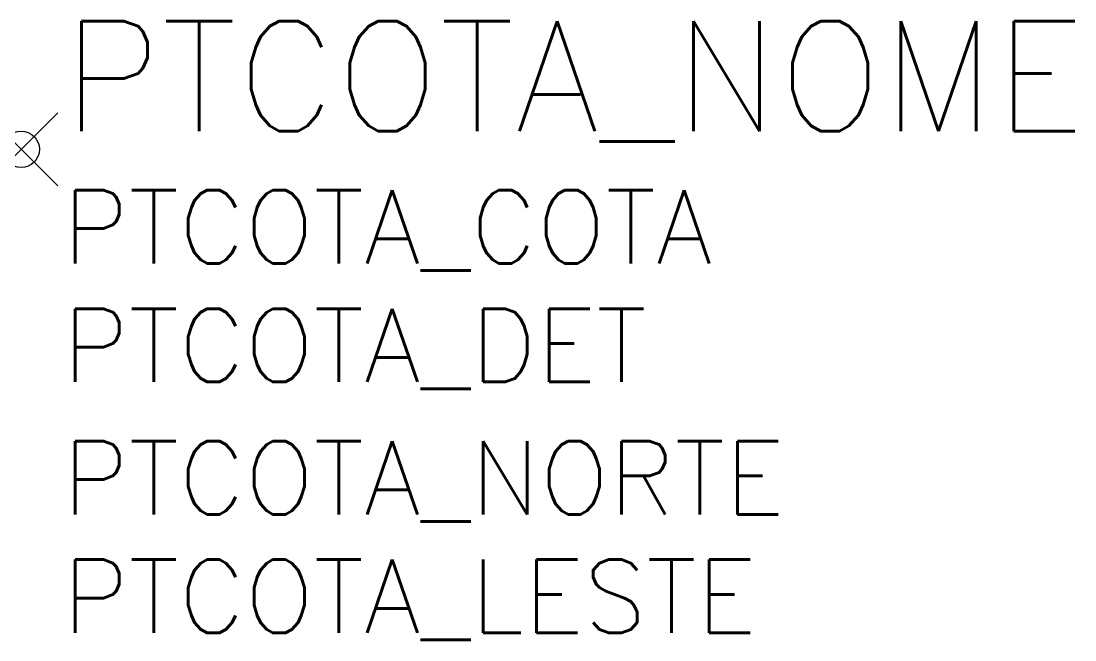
# Model space of a CAD drawing. Extents: x 0 to 2.88, y -1.34 to 0.35.
import ezdxf

# ---------------------------------------------------------------- set-up
doc = ezdxf.new("R2010")
doc.units = 0
doc.header["$LTSCALE"] = 10
doc.header["$MEASUREMENT"] = 0
doc.header["$PDMODE"] = 35
doc.header["$PDSIZE"] = 0.1
doc.layers.get('0').update_dxf_attribs({"linetype": 'CONTINUOUS'})
doc.styles.add('r120', font='romans.shx', dxfattribs={"height": 3})
doc.styles.add('r80', font='romans.shx', dxfattribs={"height": 2})

msp = doc.modelspace()

# ---------------------------------------------------------------- linework, layer by layer
msp.add_point((0, 0))

# ---------------------------------------------------------------- texts
at = {"color": 3, "style": 'r120'}
msp.add_attdef('PTCOTA_NOME', (0.1137, 0.05), '', height=0.3, dxfattribs=at)
at = {"color": 2, "style": 'r80', "flags": 1}
for tag, p in [('PTCOTA_COTA', (0.1137, -0.3113)), ('PTCOTA_DET', (0.1137, -0.635)), ('PTCOTA_NORTE', (0.1137, -0.9963)), ('PTCOTA_LESTE', (0.1137, -1.3199))]:
    msp.add_attdef(tag, p, '', height=0.2, dxfattribs=at)

doc.saveas('drawing.dxf')
